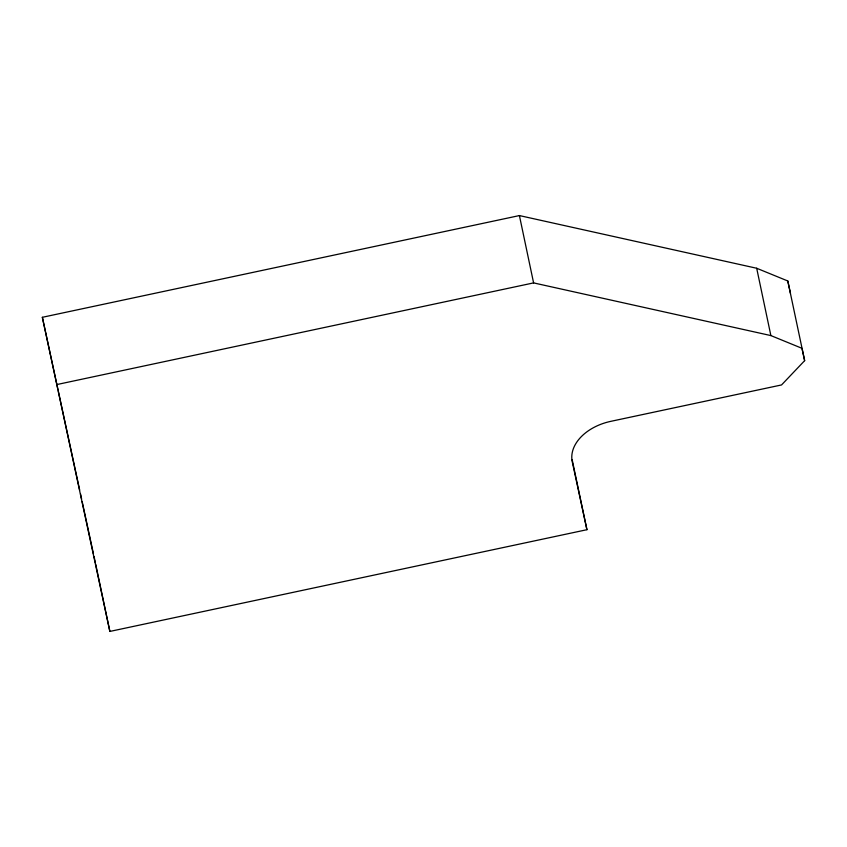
<?xml version="1.0" encoding="UTF-8"?>
<svg xmlns="http://www.w3.org/2000/svg" width="847" height="847" viewBox="0 0 847 847"><rect width="100%" height="100%" fill="white"/><g stroke="black" fill="none" stroke-linecap="round" stroke-linejoin="round"><path stroke-width="1.27" d="M787.795 280.982L804.65 360.653L781.548 384.94L610.772 421.351A46.193 31.561 -11.9 0 0 572.265 461.837L586.929 529.703L109.866 631.428L42.35 317.297L519.412 215.572L756.689 268.255L787.795 280.982L790.463 293.316M56.537 384.623L533.599 282.898L770.876 335.581L801.982 348.308L804.65 360.653M572.191 459.815L586.929 529.703M42.35 317.297L58.072 390.065M58.348 391.335L79.682 490.064M80.507 493.886L81.608 498.999M82.159 501.551L93.466 553.885M94.028 556.437L95.404 562.821M756.689 268.255L770.876 335.581M519.412 215.572L533.599 282.898M95.679 564.102L109.866 631.428"/></g></svg>
